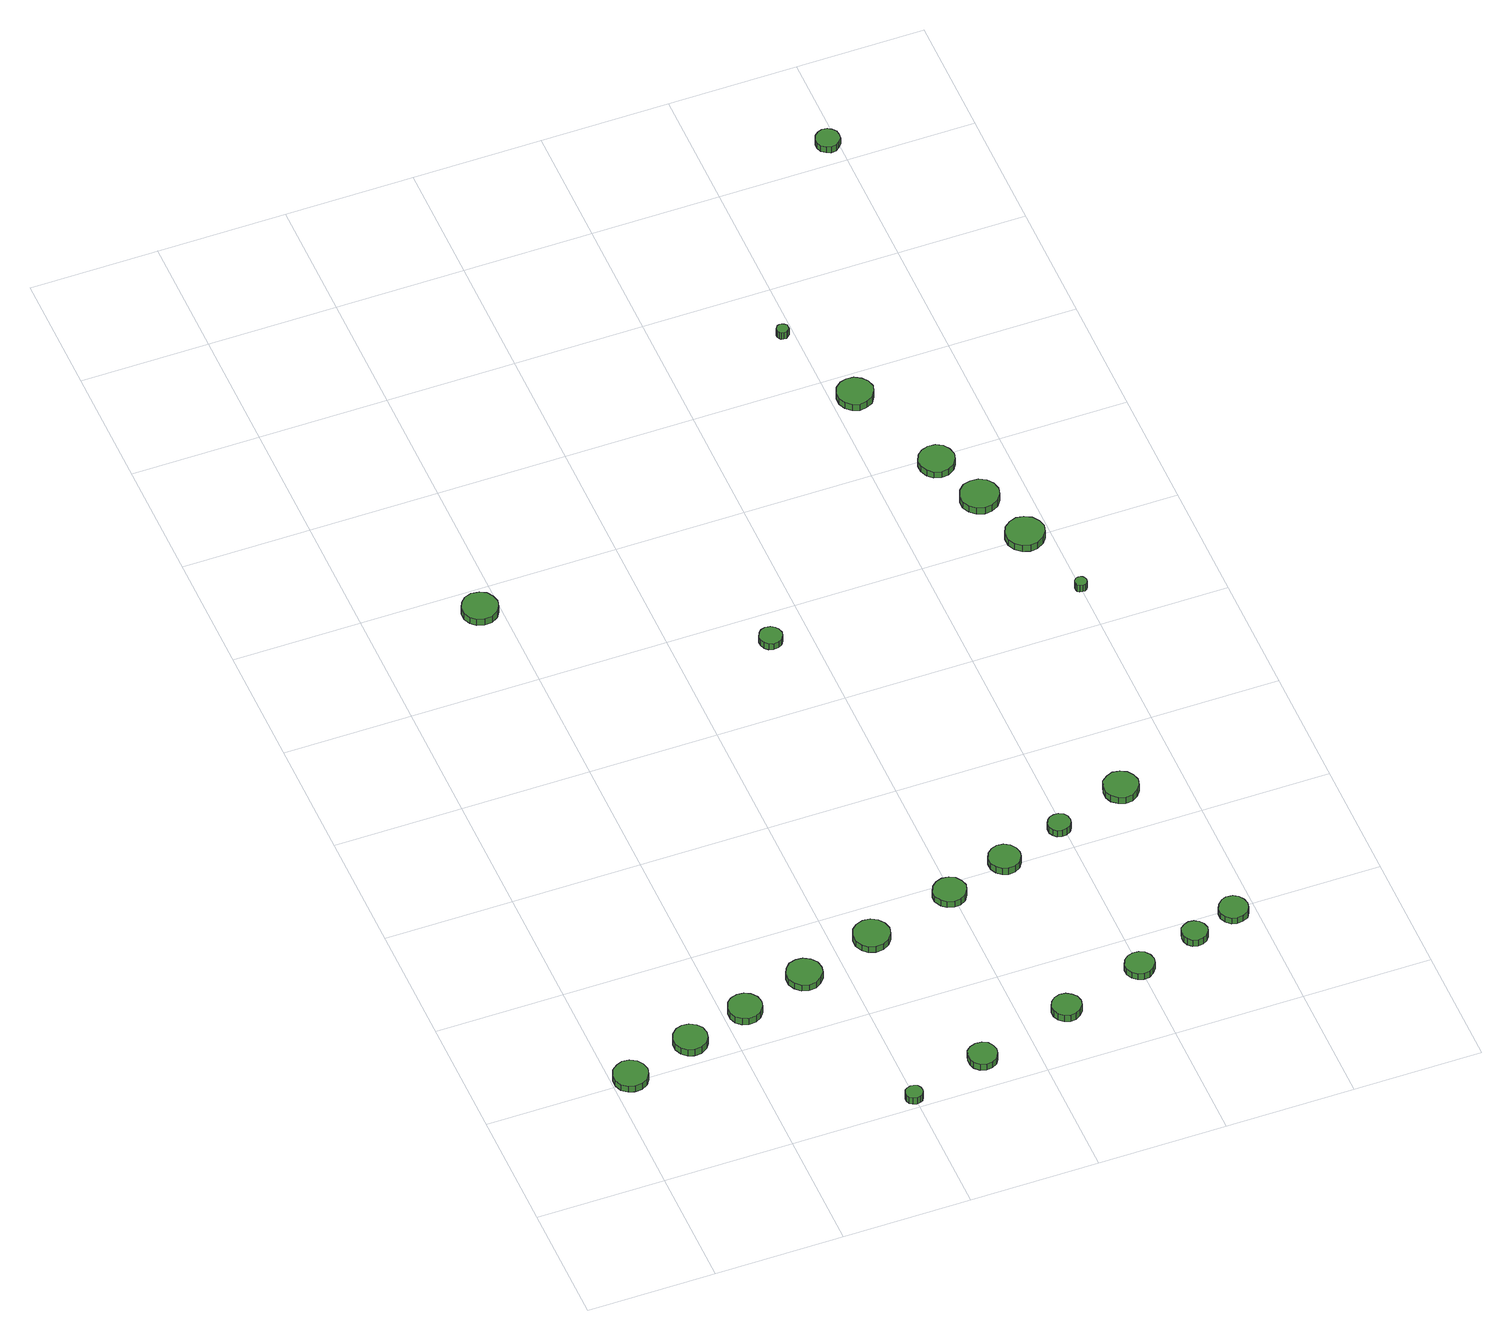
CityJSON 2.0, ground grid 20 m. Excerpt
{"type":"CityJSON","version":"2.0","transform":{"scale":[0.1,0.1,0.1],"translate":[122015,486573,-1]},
"CityObjects":{
"tree1":{"type":"SolitaryVegetationObject","attributes":{"function":"something"},"geometry":[{"type":"MultiSurface","lod":"1","boundaries":[[[0,1,2,3,4,5,6,7,8,9,10,11,12,13,14]],[[15,16,17,18,19,20,21,22,23,24,25,26,27,28,29]],[[0,29,28,1]],[[1,28,27,2]],[[2,27,26,3]],[[3,26,25,4]],[[4,25,24,5]],[[5,24,23,6]],[[6,23,22,7]],[[7,22,21,8]],[[8,21,20,9]],[[9,20,19,10]],[[10,19,18,11]],[[11,18,17,12]],[[12,17,16,13]],[[13,16,15,14]],[[14,15,29,0]]]}]},
"tree2":{"type":"SolitaryVegetationObject","attributes":{"function":"something"},"geometry":[{"type":"MultiSurface","lod":"1","boundaries":[[[30,31,32,33,34,35,36,37,38,39,40,41,42,43,44]],[[45,46,47,48,49,50,51,52,53,54,55,56,57,58,59]],[[30,59,58,31]],[[31,58,57,32]],[[32,57,56,33]],[[33,56,55,34]],[[34,55,54,35]],[[35,54,53,36]],[[36,53,52,37]],[[37,52,51,38]],[[38,51,50,39]],[[39,50,49,40]],[[40,49,48,41]],[[41,48,47,42]],[[42,47,46,43]],[[43,46,45,44]],[[44,45,59,30]]]}]},
"tree3":{"type":"SolitaryVegetationObject","attributes":{"function":"something"},"geometry":[{"type":"MultiSurface","lod":"1","boundaries":[[[60,61,62,63,64,65,66,67,68,69,70,71,72,73,74]],[[75,76,77,78,79,80,81,82,83,84,85,86,87,88,89]],[[60,89,88,61]],[[61,88,87,62]],[[62,87,86,63]],[[63,86,85,64]],[[64,85,84,65]],[[65,84,83,66]],[[66,83,82,67]],[[67,82,81,68]],[[68,81,80,69]],[[69,80,79,70]],[[70,79,78,71]],[[71,78,77,72]],[[72,77,76,73]],[[73,76,75,74]],[[74,75,89,60]]]}]},
"tree4":{"type":"SolitaryVegetationObject","attributes":{"function":"something"},"geometry":[{"type":"MultiSurface","lod":"1","boundaries":[[[90,91,92,93,94,95,96,97,98,99,100,101,102,103,104]],[[105,106,107,108,109,110,111,112,113,114,115,116,117,118,119]],[[90,119,118,91]],[[91,118,117,92]],[[92,117,116,93]],[[93,116,115,94]],[[94,115,114,95]],[[95,114,113,96]],[[96,113,112,97]],[[97,112,111,98]],[[98,111,110,99]],[[99,110,109,100]],[[100,109,108,101]],[[101,108,107,102]],[[102,107,106,103]],[[103,106,105,104]],[[104,105,119,90]]]}]},
"tree5":{"type":"SolitaryVegetationObject","attributes":{"function":"something"},"geometry":[{"type":"MultiSurface","lod":"1","boundaries":[[[120,121,122,123,124,125,126,127,128,129,130,131,132,133,134]],[[135,136,137,138,139,140,141,142,143,144,145,146,147,148,149]],[[120,149,148,121]],[[121,148,147,122]],[[122,147,146,123]],[[123,146,145,124]],[[124,145,144,125]],[[125,144,143,126]],[[126,143,142,127]],[[127,142,141,128]],[[128,141,140,129]],[[129,140,139,130]],[[130,139,138,131]],[[131,138,137,132]],[[132,137,136,133]],[[133,136,135,134]],[[134,135,149,120]]]}]},
"tree6":{"type":"SolitaryVegetationObject","attributes":{"function":"something"},"geometry":[{"type":"MultiSurface","lod":"1","boundaries":[[[150,151,152,153,154,155,156,157,158,159,160,161,162,163,164]],[[165,166,167,168,169,170,171,172,173,174,175,176,177,178,179]],[[150,179,178,151]],[[151,178,177,152]],[[152,177,176,153]],[[153,176,175,154]],[[154,175,174,155]],[[155,174,173,156]],[[156,173,172,157]],[[157,172,171,158]],[[158,171,170,159]],[[159,170,169,160]],[[160,169,168,161]],[[161,168,167,162]],[[162,167,166,163]],[[163,166,165,164]],[[164,165,179,150]]]}]},
"tree7":{"type":"SolitaryVegetationObject","attributes":{"function":"something"},"geometry":[{"type":"MultiSurface","lod":"1","boundaries":[[[180,181,182,183,184,185,186,187,188,189,190,191,192,193,194]],[[195,196,197,198,199,200,201,202,203,204,205,206,207,208,209]],[[180,209,208,181]],[[181,208,207,182]],[[182,207,206,183]],[[183,206,205,184]],[[184,205,204,185]],[[185,204,203,186]],[[186,203,202,187]],[[187,202,201,188]],[[188,201,200,189]],[[189,200,199,190]],[[190,199,198,191]],[[191,198,197,192]],[[192,197,196,193]],[[193,196,195,194]],[[194,195,209,180]]]}]},
"tree8":{"type":"SolitaryVegetationObject","attributes":{"function":"something"},"geometry":[{"type":"MultiSurface","lod":"1","boundaries":[[[210,211,212,213,214,215,216,217,218,219,220,221,222,223,224]],[[225,226,227,228,229,230,231,232,233,234,235,236,237,238,239]],[[210,239,238,211]],[[211,238,237,212]],[[212,237,236,213]],[[213,236,235,214]],[[214,235,234,215]],[[215,234,233,216]],[[216,233,232,217]],[[217,232,231,218]],[[218,231,230,219]],[[219,230,229,220]],[[220,229,228,221]],[[221,228,227,222]],[[222,227,226,223]],[[223,226,225,224]],[[224,225,239,210]]]}]},
"tree9":{"type":"SolitaryVegetationObject","attributes":{"function":"something"},"geometry":[{"type":"MultiSurface","lod":"1","boundaries":[[[240,241,242,243,244,245,246,247,248,249,250,251,252,253,254]],[[255,256,257,258,259,260,261,262,263,264,265,266,267,268,269]],[[240,269,268,241]],[[241,268,267,242]],[[242,267,266,243]],[[243,266,265,244]],[[244,265,264,245]],[[245,264,263,246]],[[246,263,262,247]],[[247,262,261,248]],[[248,261,260,249]],[[249,260,259,250]],[[250,259,258,251]],[[251,258,257,252]],[[252,257,256,253]],[[253,256,255,254]],[[254,255,269,240]]]}]},
"tree10":{"type":"SolitaryVegetationObject","attributes":{"function":"something"},"geometry":[{"type":"MultiSurface","lod":"1","boundaries":[[[270,271,272,273,274,275,276,277,278,279,280,281,282,283,284]],[[285,286,287,288,289,290,291,292,293,294,295,296,297,298,299]],[[270,299,298,271]],[[271,298,297,272]],[[272,297,296,273]],[[273,296,295,274]],[[274,295,294,275]],[[275,294,293,276]],[[276,293,292,277]],[[277,292,291,278]],[[278,291,290,279]],[[279,290,289,280]],[[280,289,288,281]],[[281,288,287,282]],[[282,287,286,283]],[[283,286,285,284]],[[284,285,299,270]]]}]},
"tree11":{"type":"SolitaryVegetationObject","attributes":{"function":"something"},"geometry":[{"type":"MultiSurface","lod":"1","boundaries":[[[300,301,302,303,304,305,306,307,308,309,310,311,312,313,314]],[[315,316,317,318,319,320,321,322,323,324,325,326,327,328,329]],[[300,329,328,301]],[[301,328,327,302]],[[302,327,326,303]],[[303,326,325,304]],[[304,325,324,305]],[[305,324,323,306]],[[306,323,322,307]],[[307,322,321,308]],[[308,321,320,309]],[[309,320,319,310]],[[310,319,318,311]],[[311,318,317,312]],[[312,317,316,313]],[[313,316,315,314]],[[314,315,329,300]]]}]},
"tree12":{"type":"SolitaryVegetationObject","attributes":{"function":"something"},"geometry":[{"type":"MultiSurface","lod":"1","boundaries":[[[330,331,332,333,334,335,336,337,338,339,340,341,342,343,344]],[[345,346,347,348,349,350,351,352,353,354,355,356,357,358,359]],[[330,359,358,331]],[[331,358,357,332]],[[332,357,356,333]],[[333,356,355,334]],[[334,355,354,335]],[[335,354,353,336]],[[336,353,352,337]],[[337,352,351,338]],[[338,351,350,339]],[[339,350,349,340]],[[340,349,348,341]],[[341,348,347,342]],[[342,347,346,343]],[[343,346,345,344]],[[344,345,359,330]]]}]},
"tree13":{"type":"SolitaryVegetationObject","attributes":{"function":"something"},"geometry":[{"type":"MultiSurface","lod":"1","boundaries":[[[360,361,362,363,364,365,366,367,368,369,370,371,372,373,374]],[[375,376,377,378,379,380,381,382,383,384,385,386,387,388,389]],[[360,389,388,361]],[[361,388,387,362]],[[362,387,386,363]],[[363,386,385,364]],[[364,385,384,365]],[[365,384,383,366]],[[366,383,382,367]],[[367,382,381,368]],[[368,381,380,369]],[[369,380,379,370]],[[370,379,378,371]],[[371,378,377,372]],[[372,377,376,373]],[[373,376,375,374]],[[374,375,389,360]]]}]},
"tree14":{"type":"SolitaryVegetationObject","attributes":{"function":"something"},"geometry":[{"type":"MultiSurface","lod":"1","boundaries":[[[390,391,392,393,394,395,396,397,398,399,400,401,402,403,404]],[[405,406,407,408,409,410,411,412,413,414,415,416,417,418,419]],[[390,419,418,391]],[[391,418,417,392]],[[392,417,416,393]],[[393,416,415,394]],[[394,415,414,395]],[[395,414,413,396]],[[396,413,412,397]],[[397,412,411,398]],[[398,411,410,399]],[[399,410,409,400]],[[400,409,408,401]],[[401,408,407,402]],[[402,407,406,403]],[[403,406,405,404]],[[404,405,419,390]]]}]},
"tree15":{"type":"SolitaryVegetationObject","attributes":{"function":"something"},"geometry":[{"type":"MultiSurface","lod":"1","boundaries":[[[420,421,422,423,424,425,426,427,428,429,430,431,432,433,434]],[[435,436,437,438,439,440,441,442,443,444,445,446,447,448,449]],[[420,449,448,421]],[[421,448,447,422]],[[422,447,446,423]],[[423,446,445,424]],[[424,445,444,425]],[[425,444,443,426]],[[426,443,442,427]],[[427,442,441,428]],[[428,441,440,429]],[[429,440,439,430]],[[430,439,438,431]],[[431,438,437,432]],[[432,437,436,433]],[[433,436,435,434]],[[434,435,449,420]]]}]},
"tree16":{"type":"SolitaryVegetationObject","attributes":{"function":"something"},"geometry":[{"type":"MultiSurface","lod":"1","boundaries":[[[450,451,452,453,454,455,456,457,458,459,460,461,462,463,464]],[[465,466,467,468,469,470,471,472,473,474,475,476,477,478,479]],[[450,479,478,451]],[[451,478,477,452]],[[452,477,476,453]],[[453,476,475,454]],[[454,475,474,455]],[[455,474,473,456]],[[456,473,472,457]],[[457,472,471,458]],[[458,471,470,459]],[[459,470,469,460]],[[460,469,468,461]],[[461,468,467,462]],[[462,467,466,463]],[[463,466,465,464]],[[464,465,479,450]]]}]},
"tree17":{"type":"SolitaryVegetationObject","attributes":{"function":"something"},"geometry":[{"type":"MultiSurface","lod":"1","boundaries":[[[480,481,482,483,484,485,486,487,488,489,490,491,492,493,494]],[[495,496,497,498,499,500,501,502,503,504,505,506,507,508,509]],[[480,509,508,481]],[[481,508,507,482]],[[482,507,506,483]],[[483,506,505,484]],[[484,505,504,485]],[[485,504,503,486]],[[486,503,502,487]],[[487,502,501,488]],[[488,501,500,489]],[[489,500,499,490]],[[490,499,498,491]],[[491,498,497,492]],[[492,497,496,493]],[[493,496,495,494]],[[494,495,509,480]]]}]},
"tree18":{"type":"SolitaryVegetationObject","attributes":{"function":"something"},"geometry":[{"type":"MultiSurface","lod":"1","boundaries":[[[510,511,512,513,514,515,516,517,518,519,520,521,522,523,524]],[[525,526,527,528,529,530,531,532,533,534,535,536,537,538,539]],[[510,539,538,511]],[[511,538,537,512]],[[512,537,536,513]],[[513,536,535,514]],[[514,535,534,515]],[[515,534,533,516]],[[516,533,532,517]],[[517,532,531,518]],[[518,531,530,519]],[[519,530,529,520]],[[520,529,528,521]],[[521,528,527,522]],[[522,527,526,523]],[[523,526,525,524]],[[524,525,539,510]]]}]},
"tree19":{"type":"SolitaryVegetationObject","attributes":{"function":"something"},"geometry":[{"type":"MultiSurface","lod":"1","boundaries":[[[540,541,542,543,544,545,546,547,548,549,550,551,552,553,554]],[[555,556,557,558,559,560,561,562,563,564,565,566,567,568,569]],[[540,569,568,541]],[[541,568,567,542]],[[542,567,566,543]],[[543,566,565,544]],[[544,565,564,545]],[[545,564,563,546]],[[546,563,562,547]],[[547,562,561,548]],[[548,561,560,549]],[[549,560,559,550]],[[550,559,558,551]],[[551,558,557,552]],[[552,557,556,553]],[[553,556,555,554]],[[554,555,569,540]]]}]},
"tree20":{"type":"SolitaryVegetationObject","attributes":{"function":"something"},"geometry":[{"type":"MultiSurface","lod":"1","boundaries":[[[570,571,572,573,574,575,576,577,578,579,580,581,582,583,584]],[[585,586,587,588,589,590,591,592,593,594,595,596,597,598,599]],[[570,599,598,571]],[[571,598,597,572]],[[572,597,596,573]],[[573,596,595,574]],[[574,595,594,575]],[[575,594,593,576]],[[576,593,592,577]],[[577,592,591,578]],[[578,591,590,579]],[[579,590,589,580]],[[580,589,588,581]],[[581,588,587,582]],[[582,587,586,583]],[[583,586,585,584]],[[584,585,599,570]]]}]},
"tree21":{"type":"SolitaryVegetationObject","attributes":{"function":"something"},"geometry":[{"type":"MultiSurface","lod":"1","boundaries":[[[600,601,602,603,604,605,606,607,608,609,610,611,612,613,614]],[[615,616,617,618,619,620,621,622,623,624,625,626,627,628,629]],[[600,629,628,601]],[[601,628,627,602]],[[602,627,626,603]],[[603,626,625,604]],[[604,625,624,605]],[[605,624,623,606]],[[606,623,622,607]],[[607,622,621,608]],[[608,621,620,609]],[[609,620,619,610]],[[610,619,618,611]],[[611,618,617,612]],[[612,617,616,613]],[[613,616,615,614]],[[614,615,629,600]]]}]},
"tree22":{"type":"SolitaryVegetationObject","attributes":{"function":"something"},"geometry":[{"type":"MultiSurface","lod":"1","boundaries":[[[630,631,632,633,634,635,636,637,638,639,640,641,642,643,644]],[[645,646,647,648,649,650,651,652,653,654,655,656,657,658,659]],[[630,659,658,631]],[[631,658,657,632]],[[632,657,656,633]],[[633,656,655,634]],[[634,655,654,635]],[[635,654,653,636]],[[636,653,652,637]],[[637,652,651,638]],[[638,651,650,639]],[[639,650,649,640]],[[640,649,648,641]],[[641,648,647,642]],[[642,647,646,643]],[[643,646,645,644]],[[644,645,659,630]]]}]},
"tree23":{"type":"SolitaryVegetationObject","attributes":{"function":"something"},"geometry":[{"type":"MultiSurface","lod":"1","boundaries":[[[660,661,662,663,664,665,666,667,668,669,670,671,672,673,674]],[[675,676,677,678,679,680,681,682,683,684,685,686,687,688,689]],[[660,689,688,661]],[[661,688,687,662]],[[662,687,686,663]],[[663,686,685,664]],[[664,685,684,665]],[[665,684,683,666]],[[666,683,682,667]],[[667,682,681,668]],[[668,681,680,669]],[[669,680,679,670]],[[670,679,678,671]],[[671,678,677,672]],[[672,677,676,673]],[[673,676,675,674]],[[674,675,689,660]]]}]},
"tree24":{"type":"SolitaryVegetationObject","attributes":{"function":"something"},"geometry":[{"type":"MultiSurface","lod":"1","boundaries":[[[690,691,692,693,694,695,696,697,698,699,700,701,702,703,704]],[[705,706,707,708,709,710,711,712,713,714,715,716,717,718,719]],[[690,719,718,691]],[[691,718,717,692]],[[692,717,716,693]],[[693,716,715,694]],[[694,715,714,695]],[[695,714,713,696]],[[696,713,712,697]],[[697,712,711,698]],[[698,711,710,699]],[[699,710,709,700]],[[700,709,708,701]],[[701,708,707,702]],[[702,707,706,703]],[[703,706,705,704]],[[704,705,719,690]]]}]}
},
"vertices":[
[56,207,17],[53,218,17],[47,227,17],[37,233,17],[26,234,17],[16,230,17],[7,223,17],[3,213,17],[3,202,17],[7,191,17],[16,184,17],[26,181,17],[37,182,17],[47,187,17],[53,196,17],[53,196,5],[47,187,5],[37,182,5],[26,181,5],[16,184,5],[7,191,5],[3,202,5],[3,213,5],[7,223,5],[16,230,5],[26,234,5],[37,233,5],[47,227,5],[53,218,5],[56,207,5],
[162,242,18],[160,253,18],[154,261,18],[144,267,18],[133,268,18],[123,265,18],[115,257,18],[111,248,18],[111,237,18],[115,227,18],[123,219,18],[133,216,18],[144,217,18],[154,223,18],[160,231,18],[160,231,5],[154,223,5],[144,217,5],[133,216,5],[123,219,5],[115,227,5],[111,237,5],[111,248,5],[115,257,5],[123,265,5],[133,268,5],[144,267,5],[154,261,5],[160,253,5],[162,242,5],
[259,270,18],[257,281,18],[250,290,18],[241,295,18],[230,296,18],[220,293,18],[212,286,18],[208,276,18],[208,265,18],[212,255,18],[220,248,18],[230,245,18],[241,246,18],[250,251,18],[257,260,18],[257,260,5],[250,251,5],[241,246,5],[230,245,5],[220,248,5],[212,255,5],[208,265,5],[208,276,5],[212,286,5],[220,293,5],[230,296,5],[241,295,5],[250,290,5],[257,281,5],[259,270,5],
[412,20,18],[411,25,18],[408,30,18],[403,32,18],[398,33,18],[392,31,18],[388,28,18],[386,23,18],[386,17,18],[388,12,18],[392,9,18],[398,7,18],[403,8,18],[408,10,18],[411,15,18],[411,15,5],[408,10,5],[403,8,5],[398,7,5],[392,9,5],[388,12,5],[386,17,5],[386,23,5],[388,28,5],[392,31,5],[398,33,5],[403,32,5],[408,30,5],[411,25,5],[412,20,5],
[366,303,17],[364,314,17],[357,323,17],[347,329,17],[336,330,17],[325,327,17],[317,319,17],[312,309,17],[312,297,17],[317,287,17],[325,279,17],[336,276,17],[347,277,17],[357,283,17],[364,292,17],[364,292,5],[357,283,5],[347,277,5],[336,276,5],[325,279,5],[317,287,5],[312,297,5],[312,309,5],[317,319,5],[325,327,5],[336,330,5],[347,329,5],[357,323,5],[364,314,5],[366,303,5],
[196,1153,22],[193,1164,22],[187,1174,22],[177,1179,22],[165,1181,22],[154,1177,22],[146,1169,22],[141,1159,22],[141,1147,22],[146,1137,22],[154,1129,22],[165,1126,22],[177,1127,22],[187,1133,22],[193,1142,22],[193,1142,9],[187,1133,9],[177,1127,9],[165,1126,9],[154,1129,9],[146,1137,9],[141,1147,9],[141,1159,9],[146,1169,9],[154,1177,9],[165,1181,9],[177,1179,9],[187,1174,9],[193,1164,9],[196,1153,9],
[542,55,18],[540,64,18],[535,72,18],[527,76,18],[517,77,18],[508,74,18],[501,68,18],[498,60,18],[498,50,18],[501,42,18],[508,35,18],[517,32,18],[527,33,18],[535,38,18],[540,46,18],[540,46,6],[535,38,6],[527,33,6],[517,32,6],[508,35,6],[501,42,6],[498,50,6],[498,60,6],[501,68,6],[508,74,6],[517,77,6],[527,76,6],[535,72,6],[540,64,6],[542,55,6],
[487,339,17],[484,350,17],[477,360,17],[467,366,17],[455,367,17],[444,363,17],[436,356,17],[431,345,17],[431,333,17],[436,322,17],[444,315,17],[455,311,17],[467,312,17],[477,318,17],[484,327,17],[484,327,5],[477,318,5],[467,312,5],[455,311,5],[444,315,5],[436,322,5],[431,333,5],[431,345,5],[436,356,5],[444,363,5],[455,367,5],[467,366,5],[477,360,5],[484,350,5],[487,339,5],
[692,101,18],[690,110,18],[684,117,18],[676,122,18],[667,123,18],[658,120,18],[651,114,18],[647,105,18],[647,96,18],[651,87,18],[658,81,18],[667,78,18],[676,79,18],[684,84,18],[690,91,18],[690,91,5],[684,84,5],[676,79,5],[667,78,5],[658,81,5],[651,87,5],[647,96,5],[647,105,5],[651,114,5],[658,120,5],[667,123,5],[676,122,5],[684,117,5],[690,110,5],[692,101,5],
[622,378,17],[619,388,17],[613,397,17],[604,402,17],[594,403,17],[584,400,17],[576,393,17],[571,383,17],[571,373,17],[576,363,17],[584,356,17],[594,353,17],[604,354,17],[613,359,17],[619,368,17],[619,368,5],[613,359,5],[604,354,5],[594,353,5],[584,356,5],[576,363,5],[571,373,5],[571,383,5],[576,393,5],[584,400,5],[594,403,5],[604,402,5],[613,397,5],[619,388,5],[622,378,5],
[718,407,20],[716,417,20],[710,426,20],[701,431,20],[691,432,20],[682,429,20],[674,422,20],[670,413,20],[670,402,20],[674,393,20],[682,386,20],[691,383,20],[701,384,20],[710,389,20],[716,398,20],[716,398,7],[710,389,7],[701,384,7],[691,383,7],[682,386,7],[674,393,7],[670,402,7],[670,413,7],[674,422,7],[682,429,7],[691,432,7],[701,431,7],[710,426,7],[716,417,7],[718,407,7],
[557,940,24],[555,948,24],[551,953,24],[545,957,24],[537,958,24],[530,956,24],[525,951,24],[522,944,24],[522,937,24],[525,930,24],[530,925,24],[537,923,24],[545,924,24],[551,927,24],[555,933,24],[555,933,12],[551,927,12],[545,924,12],[537,923,12],[530,925,12],[525,930,12],[522,937,12],[522,944,12],[525,951,12],[530,956,12],[537,958,12],[545,957,12],[551,953,12],[555,948,12],[557,940,12],
[822,140,17],[820,149,17],[814,157,17],[806,161,17],[797,162,17],[788,159,17],[781,153,17],[777,144,17],[777,135,17],[781,126,17],[788,120,17],[797,117,17],[806,118,17],[814,123,17],[820,131,17],[820,131,5],[814,123,5],[806,118,5],[797,117,5],[788,120,5],[781,126,5],[777,135,5],[777,144,5],[781,153,5],[788,159,5],[797,162,5],[806,161,5],[814,157,5],[820,149,5],[822,140,5],
[809,439,23],[808,446,23],[804,452,23],[797,456,23],[790,456,23],[783,454,23],[778,449,23],[775,443,23],[775,435,23],[778,429,23],[783,424,23],[790,422,23],[797,423,23],[804,426,23],[808,432,23],[808,432,10],[804,426,10],[797,423,10],[790,422,10],[783,424,10],[778,429,10],[775,435,10],[775,443,10],[778,449,10],[783,454,10],[790,456,10],[797,456,10],[804,452,10],[808,446,10],[809,439,10],
[917,169,18],[915,177,18],[910,184,18],[903,188,18],[895,189,18],[887,186,18],[881,181,18],[878,173,18],[878,165,18],[881,158,18],[887,152,18],[895,150,18],[903,151,18],[910,155,18],[915,161,18],[915,161,5],[910,155,5],[903,151,5],[895,150,5],[887,152,5],[881,158,5],[878,165,5],[878,173,5],[881,181,5],[887,186,5],[895,189,5],[903,188,5],[910,184,5],[915,177,5],[917,169,5],
[989,192,18],[987,201,18],[982,209,18],[974,214,18],[964,215,18],[956,212,18],[949,205,18],[945,197,18],[945,187,18],[949,179,18],[956,172,18],[964,170,18],[974,171,18],[982,175,18],[987,183,18],[987,183,6],[982,175,6],[974,171,6],[964,170,6],[956,172,6],[949,179,6],[945,187,6],[945,197,6],[949,205,6],[956,212,6],[964,215,6],[974,214,6],[982,209,6],[987,201,6],[989,192,6],
[929,473,27],[926,484,27],[920,493,27],[910,498,27],[899,500,27],[889,496,27],[880,489,27],[876,478,27],[876,467,27],[880,457,27],[889,450,27],[899,446,27],[910,447,27],[920,453,27],[926,462,27],[926,462,14],[920,453,14],[910,447,14],[899,446,14],[889,450,14],[880,457,14],[876,467,14],[876,478,14],[880,489,14],[889,496,14],[899,500,14],[910,498,14],[920,493,14],[926,484,14],[929,473,14],
[789,1502,27],[789,1506,27],[786,1509,27],[783,1511,27],[779,1511,27],[775,1510,27],[773,1507,27],[771,1504,27],[771,1500,27],[773,1496,27],[775,1494,27],[779,1493,27],[783,1493,27],[786,1495,27],[789,1498,27],[789,1498,14],[786,1495,14],[783,1493,14],[779,1493,14],[775,1494,14],[773,1496,14],[771,1500,14],[771,1504,14],[773,1507,14],[775,1510,14],[779,1511,14],[783,1511,14],[786,1509,14],[789,1506,14],[789,1502,14],
[861,1348,26],[858,1359,26],[851,1368,26],[841,1374,26],[830,1375,26],[819,1372,26],[810,1364,26],[806,1354,26],[806,1342,26],[810,1332,26],[819,1324,26],[830,1320,26],[841,1322,26],[851,1327,26],[858,1337,26],[858,1337,13],[851,1327,13],[841,1322,13],[830,1320,13],[819,1324,13],[810,1332,13],[806,1342,13],[806,1354,13],[810,1364,13],[819,1372,13],[830,1375,13],[841,1374,13],[851,1368,13],[858,1359,13],[861,1348,13],
[921,1178,26],[918,1190,26],[912,1199,26],[902,1205,26],[890,1206,26],[879,1202,26],[871,1195,26],[866,1184,26],[866,1173,26],[871,1162,26],[879,1154,26],[890,1151,26],[902,1152,26],[912,1158,26],[918,1167,26],[918,1167,14],[912,1158,14],[902,1152,14],[890,1151,14],[879,1154,14],[871,1162,14],[866,1173,14],[866,1184,14],[871,1195,14],[879,1202,14],[890,1206,14],[902,1205,14],[912,1199,14],[918,1190,14],[921,1178,14],
[955,1089,27],[952,1101,27],[945,1111,27],[934,1117,27],[922,1118,27],[910,1115,27],[901,1106,27],[896,1095,27],[896,1083,27],[901,1072,27],[910,1064,27],[922,1060,27],[934,1061,27],[945,1067,27],[952,1077,27],[952,1077,14],[945,1067,14],[934,1061,14],[922,1060,14],[910,1064,14],[901,1072,14],[896,1083,14],[896,1095,14],[901,1106,14],[910,1115,14],[922,1118,14],[934,1117,14],[945,1111,14],[952,1101,14],[955,1089,14],
[989,995,27],[986,1007,27],[979,1017,27],[968,1023,27],[956,1025,27],[945,1021,27],[935,1013,27],[930,1002,27],[930,989,27],[935,978,27],[945,970,27],[956,966,27],[968,967,27],[979,974,27],[986,983,27],[986,983,14],[979,974,14],[968,967,14],[956,966,14],[945,970,14],[935,978,14],[930,989,14],[930,1002,14],[935,1013,14],[945,1021,14],[956,1025,14],[968,1023,14],[979,1017,14],[986,1007,14],[989,995,14],
[1007,873,26],[1006,877,26],[1004,880,26],[1001,882,26],[997,882,26],[993,881,26],[990,878,26],[989,875,26],[989,871,26],[990,867,26],[993,865,26],[997,864,26],[1001,864,26],[1004,866,26],[1006,869,26],[1006,869,13],[1004,866,13],[1001,864,13],[997,864,13],[993,865,13],[990,867,13],[989,871,13],[989,875,13],[990,878,13],[993,881,13],[997,882,13],[1001,882,13],[1004,880,13],[1006,877,13],[1007,873,13],
[1000,1832,27],[999,1840,27],[994,1846,27],[988,1850,27],[980,1851,27],[973,1848,27],[967,1843,27],[964,1836,27],[964,1828,27],[967,1821,27],[973,1816,27],[980,1813,27],[988,1814,27],[994,1818,27],[999,1824,27],[999,1824,15],[994,1818,15],[988,1814,15],[980,1813,15],[973,1816,15],[967,1821,15],[964,1828,15],[964,1836,15],[967,1843,15],[973,1848,15],[980,1851,15],[988,1850,15],[994,1846,15],[999,1840,15],[1000,1832,15]
]}
